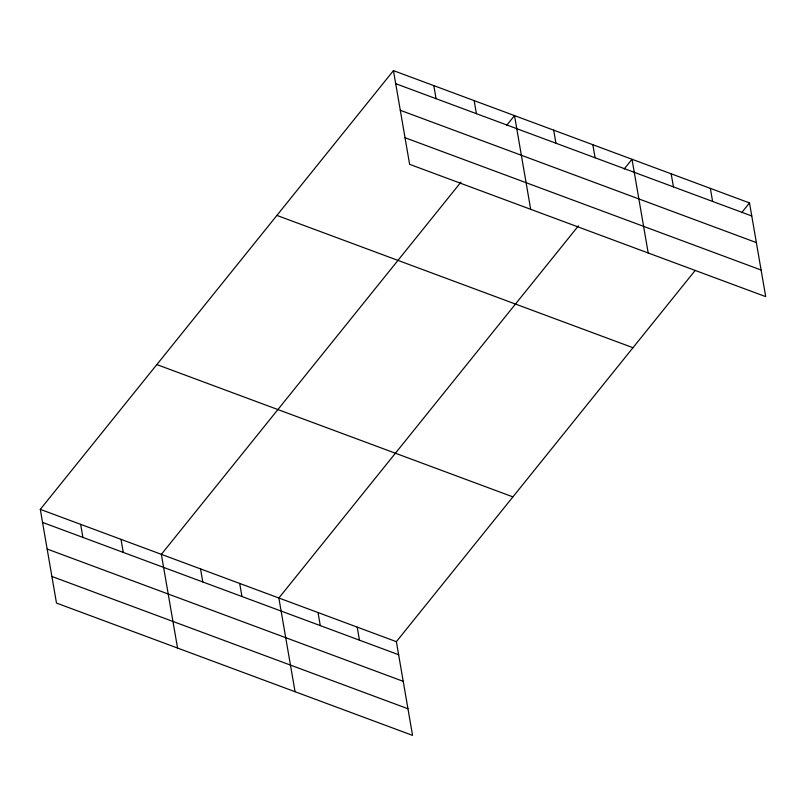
<?xml version="1.0" encoding="UTF-8"?>
<svg xmlns="http://www.w3.org/2000/svg" width="806" height="806" viewBox="0 0 806 806"><rect width="100%" height="100%" fill="white"/><g stroke="black" fill="none" stroke-linecap="round" stroke-linejoin="round"><path stroke-width="1.21" d="M695.185 270.433L396.371 641.667L412.551 735.374L56.491 603.069L40.3 509.362L393.449 70.626L749.509 202.931L765.7 296.638L409.629 164.333L393.449 70.626M460.961 182.126L161.361 554.347L177.552 648.054M506.631 125.393L514.51 115.611L530.691 209.318M578.466 225.791L278.866 598.012L295.056 691.719M624.136 169.048L632.015 159.266L648.195 252.973M741.641 212.713L749.509 202.931M395.696 83.683L751.766 215.988M400.3 110.291L756.371 242.596M405.035 137.715L761.106 270.02M276.911 215.414L632.972 347.708M156.838 364.584L512.908 496.879M40.3 509.362L396.371 641.667M42.557 522.419L398.627 654.724M47.151 549.037L403.222 681.342M51.886 576.461L407.957 708.756M710.348 188.372L712.605 201.429M671.176 173.824L673.433 186.881M592.843 144.717L595.1 157.775M553.672 130.159L555.928 143.216M474.15 100.609L476.406 113.666M433.799 85.617L436.056 98.675M357.199 627.118L359.456 640.166M318.038 612.56L320.284 625.617M239.694 583.453L241.951 596.511M200.533 568.905L202.79 581.952M121.011 539.355L123.268 552.412M80.65 524.353L82.907 537.411"/></g></svg>
